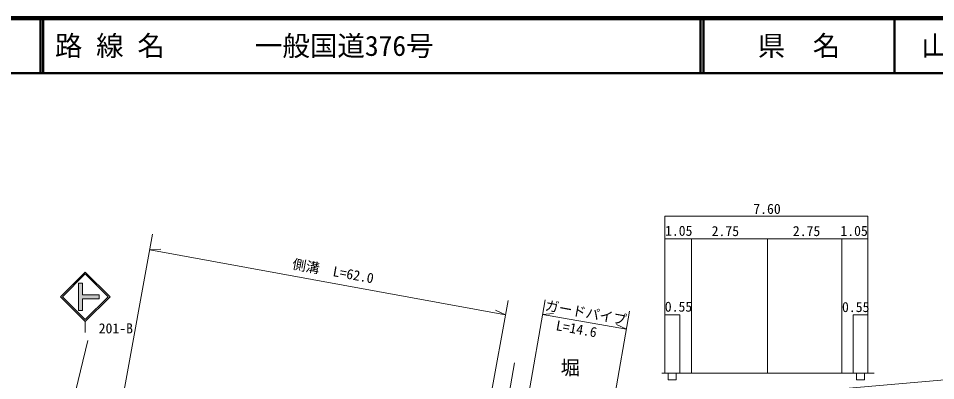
# Model space of a CAD drawing. Units: millimetres, scale not verified, with parts at other scales. Extents: x 40000 to 680000, y 20000 to 380000.
# Drawn here: x 173738 to 340471, y 314088 to 380000 of the extents above; entities that cross this region are included whole.
import ezdxf
from ezdxf.enums import TextEntityAlignment as Align

# ---------------------------------------------------------------- set-up
doc = ezdxf.new("R2010")
doc.units = ezdxf.units.MM
doc.header["$LTSCALE"] = 1000
for name, color, linetype, lineweight in [('M-BGD', 7, 'Continuous', 13), ('M-STR-HTXT', 7, 'Continuous', 13), ('M-STR-STRC', 7, 'Continuous', 13), ('M-TTL', 2, 'Continuous', 140), ('M-TTL-LINE', 7, 'Continuous', 50)]:
    doc.layers.add(name, color=color, linetype=linetype, lineweight=lineweight)
doc.layers.add('M-TTL-TXT', color=7, linetype='Continuous')
doc.styles.add('ＭＳ ゴシック', font='')
doc.styles.get('ＭＳ ゴシック').set_extended_font_data('MS Gothic')

msp = doc.modelspace()

# ---------------------------------------------------------------- hatches: boundary and pattern name
at = {"layer": 'M-STR-STRC'}
msp.add_hatch(color=256, dxfattribs=at).paths.add_polyline_path([(184651, 331851), (185401, 331851), (185401, 329727), (188401, 329727), (188401, 328977), (185401, 328977), (185401, 326851), (184651, 326851)])

# ---------------------------------------------------------------- linework, layer by layer
at = {"layer": 'M-BGD'}
for p, q in [((291238, 339870), (328151, 339870)), ((296090, 339833), (296090, 315433)), ((309922, 339870), (309922, 315443)), ((323446, 339870), (323446, 315452)), ((186378, 321367), (182737, 306381)), ((329273, 315456), (290726, 315430))]:
    msp.add_line(p, q, dxfattribs=at)
for points in [[(291232, 315430), (291238, 344025), (328151, 344025), (328151, 315455)], [(291238, 326086), (293969, 326086), (293969, 315432)], [(328151, 326058), (325475, 326058), (325475, 315453)], [(291859, 315431), (291859, 314233), (293300, 314233), (293300, 315432)], [(326097, 315431), (326097, 314233), (327537, 314233), (327537, 315432)]]:
    msp.add_lwpolyline(points, dxfattribs=at)
at = {"layer": 'M-STR-HTXT'}
for p, q in [((198146, 340755), (188414, 287633)), ((197638, 337877), (199632, 338038)), ((197638, 337877), (262295, 326045)), ((262747, 328648), (257245, 298493)), ((269520, 328817), (260552, 277545)), ((262295, 326045), (260488, 326902)), ((269012, 326108), (271004, 326290)), ((269012, 326108), (284252, 323483)), ((276155, 276450), (284819, 326728)), ((284252, 323483), (282436, 324321)), ((425455, 321535), (293396, 310021)), ((263932, 317303), (259953, 295205))]:
    msp.add_line(p, q, dxfattribs=at)
at = {"layer": 'M-STR-STRC'}
for p, q in [((181402, 329352), (185902, 333852)), ((181755, 329352), (185902, 333499)), ((190402, 329352), (185902, 333852)), ((190049, 329352), (185902, 333499)), ((184651, 331851), (184651, 326851)), ((184651, 331851), (185401, 331851)), ((185401, 331851), (185401, 329727)), ((181402, 329352), (185902, 324851)), ((181755, 329352), (185902, 325205)), ((185401, 329727), (188401, 329727)), ((185401, 328977), (188401, 328977)), ((185401, 328977), (185401, 326851)), ((185902, 325205), (190049, 329352)), ((185902, 324852), (190402, 329352)), ((188401, 329727), (188401, 328977)), ((184651, 326851), (185401, 326851)), ((185902, 324851), (185902, 322851))]:
    msp.add_line(p, q, dxfattribs=at)
at = {"layer": 'M-TTL'}
msp.add_line((680000, 380000), (40000, 380000), dxfattribs=at)
at = {"layer": 'M-TTL-LINE'}
for p, q in [((177750, 380000), (177750, 370000)), ((178250, 380000), (178250, 370000)), ((297750, 380000), (297750, 370000)), ((298250, 380000), (298250, 370000)), ((333000, 380000), (333000, 370000)), ((40000, 370000), (680000, 370000))]:
    msp.add_line(p, q, dxfattribs=at)

# ---------------------------------------------------------------- texts
at = {"layer": 'M-BGD', "style": 'ＭＳ ゴシック'}
for s, height, p in [('7.60', 1833, (307327, 343876)), ('1.05', 1833, (291277, 339887)), ('2.75', 1833, (299753, 339838)), ('2.75', 1833, (314514, 339838)), ('1.05', 1833, (323151, 339870)), ('0.55', 1833, (291238, 326086)), ('0.55', 1833, (323446, 326019)), ('堀', 2566, (272308, 314397))]:
    msp.add_text(s, height=height, dxfattribs=at).set_placement(p, align=Align.BOTTOM_LEFT)
at = {"layer": 'M-STR-HTXT', "style": 'ＭＳ ゴシック'}
for s, rotation, p in [('側溝\u3000L=62.0', 349.63, (223307, 333933)), ('ガードパイプ', 349.54, (269262, 326391)), ('L=14.6', 349.702, (271245, 322744))]:
    msp.add_text(s, height=1833, rotation=rotation, dxfattribs=at).set_placement(p, align=Align.BOTTOM_LEFT)
at = {"layer": 'M-STR-STRC', "style": 'ＭＳ ゴシック'}
msp.add_text('201-B', height=1833, dxfattribs=at).set_placement((188342, 322140), align=Align.BOTTOM_LEFT)
at = {"layer": 'M-TTL-TXT', "style": 'ＭＳ ゴシック'}
for s, p in [('路 線 名', (180380, 375000)), ('一般国道376号', (216734, 375000))]:
    msp.add_text(s, height=3666, dxfattribs=at).set_placement(p, align=Align.MIDDLE_LEFT)
for s, p in [('県\u3000名', (315625, 375000)), ('山\u3000口\u3000県', (350375, 375000))]:
    msp.add_text(s, height=3666, dxfattribs=at).set_placement(p, align=Align.MIDDLE_CENTER)

doc.saveas('drawing.dxf')
